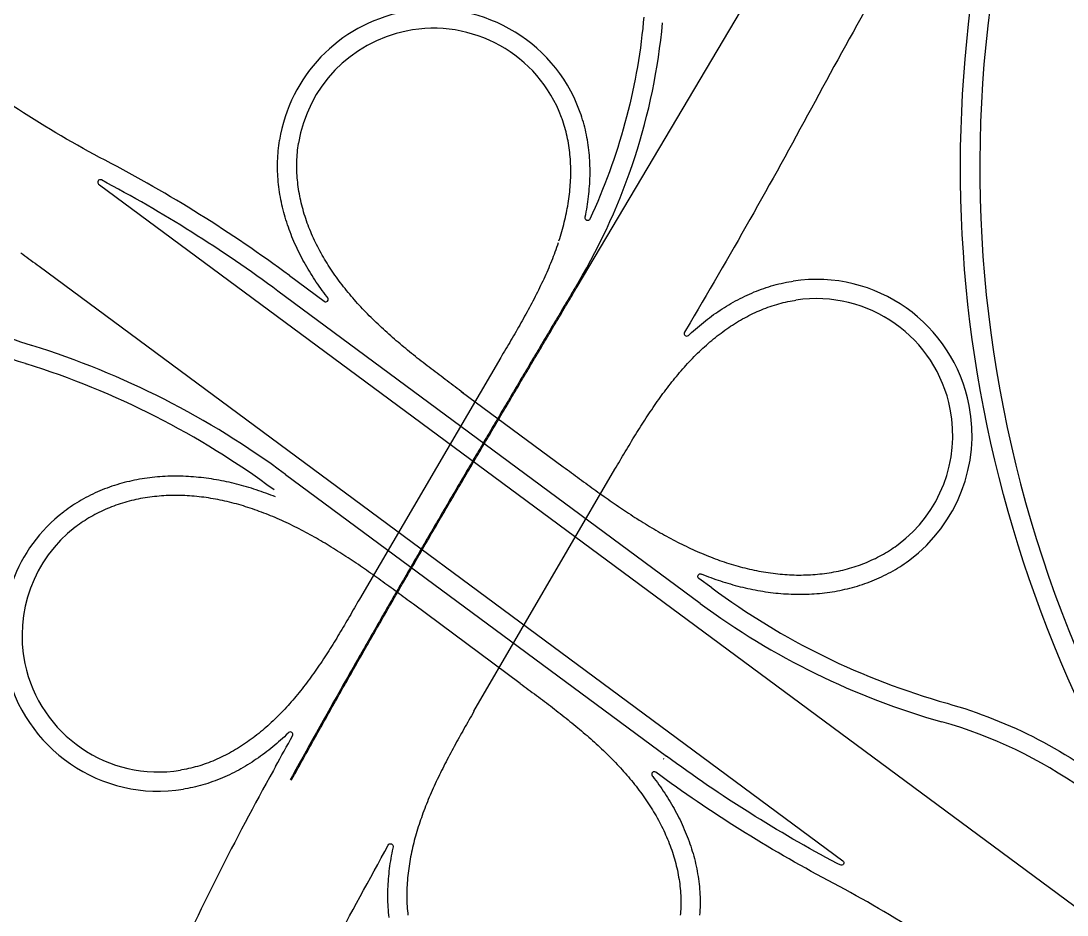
# Model space of a CAD drawing. Header units: millimetres. Extents: x 152904052 to 153933663, y 538271515 to 539240469.
# Drawn here: x 153596933 to 153601061, y 539126385 to 539129914 of the extents above; entities that cross this region are included whole.
import ezdxf

# ---------------------------------------------------------------- set-up
doc = ezdxf.new("R2010")
doc.units = ezdxf.units.MM
doc.layers.add('BORD', color=7, linetype='Continuous')

msp = doc.modelspace()

# ---------------------------------------------------------------- linework, layer by layer
at = {"layer": 'BORD', "color": 137, "ltscale": 10}
for points in [[(153597999.6, 539126916.7), (153598002.2, 539126921.4), (153598007, 539126930.2), (153598011.9, 539126939), (153598016.8, 539126947.8), (153598021.6, 539126956.6), (153598026.5, 539126965.4), (153598031.4, 539126974.2), (153598036.2, 539126983), (153598041.1, 539126991.8), (153598046, 539127000.6), (153598050.9, 539127009.3), (153598055.8, 539127018.1), (153598060.6, 539127026.9), (153598065.5, 539127035.7), (153598070.4, 539127044.5), (153598075.3, 539127053.2), (153598080.2, 539127062), (153598085.1, 539127070.8), (153598090, 539127079.6), (153598094.9, 539127088.3), (153598099.8, 539127097.1), (153598104.7, 539127105.9), (153598109.6, 539127114.7), (153598114.5, 539127123.4), (153598119.4, 539127132.2), (153598124.3, 539127141), (153598129.2, 539127149.7), (153598134.1, 539127158.5), (153598139.1, 539127167.2), (153598144, 539127176), (153598148.9, 539127184.8), (153598153.8, 539127193.5), (153598158.7, 539127202.3), (153598163.7, 539127211), (153598168.6, 539127219.8), (153598173.5, 539127228.5), (153598178.5, 539127237.3), (153598183.4, 539127246), (153598188.3, 539127254.8), (153598193.3, 539127263.5), (153598198.2, 539127272.3), (153598203.1, 539127281), (153598208.1, 539127289.7), (153598213, 539127298.5), (153598218, 539127307.2), (153598222.9, 539127316), (153598227.9, 539127324.7), (153598232.8, 539127333.4), (153598237.8, 539127342.2), (153598242.7, 539127350.9), (153598247.7, 539127359.6), (153598252.7, 539127368.4), (153598257.6, 539127377.1), (153598262.6, 539127385.8), (153598267.6, 539127394.5), (153598272.5, 539127403.3), (153598277.5, 539127412), (153598282.5, 539127420.7), (153598287.4, 539127429.4), (153598292.4, 539127438.2), (153598297.4, 539127446.9), (153598302.4, 539127455.6), (153598307.3, 539127464.3), (153598312.3, 539127473), (153598317.3, 539127481.7), (153598322.3, 539127490.5), (153598327.3, 539127499.2), (153598332.3, 539127507.9), (153598337.2, 539127516.6), (153598342.2, 539127525.3), (153598347.2, 539127534), (153598352.2, 539127542.7), (153598357.2, 539127551.4), (153598362.2, 539127560.1), (153598367.2, 539127568.8), (153598372.2, 539127577.5), (153598377.2, 539127586.2), (153598382.2, 539127594.9), (153598387.2, 539127603.6), (153598392.2, 539127612.3), (153598397.2, 539127621), (153598402.2, 539127629.7), (153598407.2, 539127638.4), (153598412.2, 539127647.1), (153598417.3, 539127655.8), (153598422.3, 539127664.5), (153598427.3, 539127673.2), (153598432.3, 539127681.8), (153598437.3, 539127690.5), (153598442.3, 539127699.2), (153598447.4, 539127707.9), (153598452.4, 539127716.6), (153598457.4, 539127725.3), (153598462.4, 539127733.9), (153598467.4, 539127742.6), (153598472.5, 539127751.3), (153598477.5, 539127760), (153598482.5, 539127768.7), (153598487.6, 539127777.3), (153598492.6, 539127786), (153598497.6, 539127794.7), (153598502.7, 539127803.4), (153598507.7, 539127812), (153598512.7, 539127820.7), (153598517.8, 539127829.4), (153598522.8, 539127838.1), (153598527.8, 539127846.7), (153598532.9, 539127855.4), (153598537.9, 539127864.1), (153598543, 539127872.7), (153598548, 539127881.4), (153598553.1, 539127890.1), (153598558.1, 539127898.7), (153598563.2, 539127907.4), (153598568.2, 539127916), (153598573.3, 539127924.7), (153598578.3, 539127933.4), (153598583.4, 539127942), (153598588.4, 539127950.7), (153598593.5, 539127959.3), (153598598.5, 539127968), (153598603.6, 539127976.7), (153598608.6, 539127985.3), (153598613.7, 539127994), (153598618.7, 539128002.6), (153598623.8, 539128011.3), (153598628.9, 539128019.9), (153598633.9, 539128028.6), (153598639, 539128037.2), (153598644.1, 539128045.9), (153598649.1, 539128054.5), (153598654.2, 539128063.2), (153598659.3, 539128071.8), (153598664.3, 539128080.5), (153598669.4, 539128089.1), (153598674.5, 539128097.7), (153598679.5, 539128106.4), (153598684.6, 539128115), (153598689.7, 539128123.7), (153598694.7, 539128132.3), (153598699.8, 539128141), (153598704.9, 539128149.6), (153598710, 539128158.2), (153598715, 539128166.9), (153598720.1, 539128175.5), (153598725.2, 539128184.2), (153598730.3, 539128192.8), (153598735.3, 539128201.4), (153598740.4, 539128210.1), (153598745.5, 539128218.7), (153598750.6, 539128227.3), (153598755.7, 539128236), (153598760.7, 539128244.6), (153598765.8, 539128253.2), (153598770.9, 539128261.9), (153598776, 539128270.5), (153598781.1, 539128279.1), (153598786.2, 539128287.7), (153598791.2, 539128296.4), (153598796.3, 539128305), (153598801.4, 539128313.6), (153598806.5, 539128322.3), (153598811.6, 539128330.9), (153598816.7, 539128339.5), (153598821.8, 539128348.1), (153598826.8, 539128356.8), (153598831.9, 539128365.4), (153598837, 539128374), (153598842.1, 539128382.6), (153598847.2, 539128391.2), (153598852.3, 539128399.9), (153598857.4, 539128408.5), (153598862.5, 539128417.1), (153598867.6, 539128425.7), (153598872.7, 539128434.4), (153598877.8, 539128443), (153598882.9, 539128451.6), (153598888, 539128460.2), (153598893, 539128468.8), (153598898.1, 539128477.4), (153598903.2, 539128486.1), (153598908.3, 539128494.7), (153598913.4, 539128503.3), (153598918.5, 539128511.9), (153598923.6, 539128520.5), (153598928.7, 539128529.1), (153598933.8, 539128537.7), (153598938.9, 539128546.4), (153598944, 539128555), (153598949.1, 539128563.6), (153598954.2, 539128572.2), (153598959.3, 539128580.8), (153598964.4, 539128589.4), (153598969.5, 539128598), (153598974.6, 539128606.6), (153598979.7, 539128615.3), (153598984.8, 539128623.9), (153598989.9, 539128632.5), (153598995, 539128641.1), (153599000.1, 539128649.7), (153599005.2, 539128658.3), (153599010.3, 539128666.9), (153599015.4, 539128675.5), (153599020.5, 539128684.1), (153599025.6, 539128692.7), (153599030.7, 539128701.3), (153599035.8, 539128709.9), (153599040.9, 539128718.5), (153599046, 539128727.2), (153599051.1, 539128735.8), (153599056.2, 539128744.4), (153599061.3, 539128753), (153599066.4, 539128761.6), (153599071.5, 539128770.2), (153599076.6, 539128778.8), (153599081.7, 539128787.4), (153599086.8, 539128796), (153599091.9, 539128804.6), (153599097, 539128813.2), (153599102.1, 539128821.8), (153599107.2, 539128830.4), (153599112.3, 539128839), (153599117.4, 539128847.6), (153599122.5, 539128856.2), (153599127.6, 539128864.8), (153600931.1, 539131906, 0.950752)], [(153600995, 539131190.5), (153600998, 539131197.9), (153601001.7, 539131207.2), (153601005.5, 539131216.5), (153601009.2, 539131225.8), (153601013, 539131235.1), (153601016.8, 539131244.4), (153601020.6, 539131253.7), (153601024.5, 539131262.9), (153601028.3, 539131272.2), (153601032.2, 539131281.4), (153601036.1, 539131290.7), (153601040, 539131299.9), (153601043.9, 539131309.1), (153601047.9, 539131318.4), (153601051.8, 539131327.6), (153601055, 539131334.8, 0.938109), (153601037.2, 539131343.9), (153600883.6, 539131085), (153600557.6, 539130464.5, 0.010269), (153600066.6, 539129596.4, -0.009861), (153599573.1, 539128722.2)], [(153599658.4, 539127676.1, 0.090678), (153600587, 539127220.6, -0.102671), (153601269.6, 539126865.4, 0.828619), (153601284.7, 539126878, -0.226517), (153600995, 539131190.5)], [(153601065.6, 539131162.4, 0.253304), (153601617.9, 539126492.4)], [(153599137.2, 539129559.3, 0.369569), (153598438.4, 539129948.5)], [(153598438.3, 539129948.5, 0.312812), (153597953.1, 539129442.7)], [(153599390.5, 539129928.6), (153599388.6, 539129908.6, -0.084991), (153599177.7, 539129131.7, -0.893207), (153599158.8, 539129138), (153599159.3, 539129140.3), (153599161.4, 539129150.3), (153599163.3, 539129160.3), (153599165.1, 539129170.3), (153599166.8, 539129180.3), (153599168.3, 539129190.3), (153599169.8, 539129200.4), (153599171.2, 539129210.5), (153599172.4, 539129220.5), (153599173.6, 539129230.7), (153599174.6, 539129240.8), (153599175.5, 539129250.9), (153599176.3, 539129261.1), (153599177, 539129271.2), (153599177.5, 539129281.4), (153599177.9, 539129291.6), (153599178.2, 539129301.8), (153599178.3, 539129311.9), (153599178.4, 539129322.1), (153599178.3, 539129332.3), (153599178, 539129342.5), (153599177.7, 539129352.7), (153599177.1, 539129362.9), (153599176.5, 539129373.1), (153599175.7, 539129383.3), (153599174.8, 539129393.4), (153599173.7, 539129403.6), (153599172.5, 539129413.7), (153599171.1, 539129423.9), (153599169.6, 539129434), (153599167.9, 539129444), (153599166.1, 539129454.1), (153599164.1, 539129464.1), (153599162, 539129474.2), (153599159.8, 539129484.1), (153599157.3, 539129494.1), (153599154.8, 539129504), (153599152, 539129513.8), (153599149.1, 539129523.7), (153599146.1, 539129533.4), (153599142.9, 539129543.2), (153599139.5, 539129552.8), (153599137.2, 539129559.3)], [(153599065.9, 539129532.9, 0.369569), (153598453.4, 539129874, 0.312812), (153598028.2, 539129430.7)], [(153599131.2, 539128880.7, 0.110878), (153599464.7, 539129906.1)], [(153597992.1, 539128908.7, 0.038788), (153597265.2, 539129363.8, -0.047537), (153596600.1, 539129796.5)], [(153595883.9, 539129473.4, 0.177953), (153596973.1, 539128634)], [(153597992.1, 539128908.7), (153598129.4, 539128807.1, 0.87213), (153598143.3, 539128821.3), (153598139.8, 539128825.8), (153598133.6, 539128833.8), (153598127.5, 539128841.9), (153598121.5, 539128850.1), (153598115.6, 539128858.3), (153598109.7, 539128866.5), (153598103.9, 539128874.9), (153598098.2, 539128883.2), (153598092.6, 539128891.6), (153598087, 539128900.1), (153598081.5, 539128908.7), (153598076.1, 539128917.2), (153598070.8, 539128925.9), (153598065.5, 539128934.6), (153598060.4, 539128943.3), (153598055.3, 539128952.1), (153598050.4, 539128961), (153598045.5, 539128969.9), (153598040.7, 539128978.9), (153598036, 539128987.9), (153598031.4, 539128996.9), (153598026.9, 539129006), (153598022.5, 539129015.2), (153598018.2, 539129024.4), (153598014, 539129033.7), (153598009.9, 539129043), (153598006, 539129052.4), (153598002.1, 539129061.8), (153597998.3, 539129071.3), (153597994.7, 539129080.8), (153597991.2, 539129090.3), (153597987.8, 539129099.9), (153597984.5, 539129109.5), (153597981.3, 539129119.2), (153597978.2, 539129128.9), (153597975.3, 539129138.7), (153597972.5, 539129148.5), (153597969.8, 539129158.3), (153597967.3, 539129168.2), (153597964.8, 539129178.1), (153597962.6, 539129188.1), (153597960.4, 539129198), (153597958.4, 539129208), (153597956.5, 539129218.1), (153597954.8, 539129228.1), (153597953.2, 539129238.2), (153597951.7, 539129248.3), (153597950.4, 539129258.5), (153597949.2, 539129268.6), (153597948.2, 539129278.8), (153597947.3, 539129289), (153597946.6, 539129299.1), (153597946, 539129309.4), (153597945.6, 539129319.6), (153597945.3, 539129329.8), (153597945.2, 539129340), (153597945.3, 539129350.3), (153597945.5, 539129360.5), (153597945.8, 539129370.7), (153597946.4, 539129380.9), (153597947.1, 539129391.2), (153597947.9, 539129401.4), (153597948.9, 539129411.6), (153597950.1, 539129421.7), (153597951.5, 539129431.9), (153597953, 539129442), (153597953.1, 539129442.7)], [(153597946.9, 539128847.6, 0.037759), (153597249.9, 539129286, 0.927228), (153597239.3, 539129269.1), (153597242.2, 539129266.9), (153602486.8, 539125387.2, 0.950885)], [(153596950.3, 539128561.5, -0.109158), (153596176.4, 539129006.5, 0.841907), (153596160.8, 539128994.5, -0.019457), (153596426.8, 539128444)], [(153596932, 539128998.9), (153596940, 539128992.9), (153596948.1, 539128987), (153596956.1, 539128981), (153596964.1, 539128975), (153596972.2, 539128969.1), (153596980.2, 539128963.1), (153596988.3, 539128957.2), (153596996.3, 539128951.2), (153597004.4, 539128945.3), (153600175.6, 539126599.4, -0.928193), (153600165, 539126582.5, 0.000611), (153600153.3, 539126588.7, -0.037852), (153599479.9, 539127012.1)], [(153599573.1, 539128722.2), (153599551.1, 539128684.9, 0.866436), (153599566.5, 539128672.5), (153599571.8, 539128677.4), (153599579.2, 539128684.3), (153599586.8, 539128691), (153599594.4, 539128697.7), (153599602.1, 539128704.4), (153599609.8, 539128710.9), (153599617.6, 539128717.4), (153599625.5, 539128723.8), (153599633.5, 539128730.1), (153599641.5, 539128736.4), (153599649.6, 539128742.5), (153599657.8, 539128748.6), (153599666, 539128754.5), (153599674.3, 539128760.4), (153599682.7, 539128766.2), (153599691.2, 539128771.9), (153599699.7, 539128777.4), (153599708.3, 539128782.9), (153599716.9, 539128788.3), (153599725.6, 539128793.6), (153599734.4, 539128798.7), (153599743.3, 539128803.8), (153599752.2, 539128808.7), (153599761.2, 539128813.5), (153599770.2, 539128818.2), (153599779.3, 539128822.8), (153599788.5, 539128827.3), (153599797.7, 539128831.6), (153599807, 539128835.8), (153599816.4, 539128839.9), (153599825.8, 539128843.9), (153599835.3, 539128847.7), (153599844.8, 539128851.4), (153599854.4, 539128854.9), (153599864, 539128858.3), (153599873.7, 539128861.6), (153599883.4, 539128864.7), (153599893.2, 539128867.7), (153599903.1, 539128870.5), (153599912.9, 539128873.2), (153599922.9, 539128875.7), (153599932.8, 539128878), (153599942.8, 539128880.2), (153599952.9, 539128882.3), (153599962.9, 539128884.2), (153599973, 539128885.9), (153599979.8, 539128886.9)], [(153600674.5, 539128396, 0.401551), (153599979.8, 539128886.9)], [(153600599.9, 539128381.5, 0.401551), (153599991, 539128811.8)], [(153597976.6, 539128124.1, 0.083327), (153596976.2, 539128633.1)], [(153597931.4, 539128063, 0.083327), (153596953.4, 539128560.6)], [(153600439.9, 539127786.7, 0.287289), (153600674.5, 539128396)], [(153600394.3, 539127847.5, 0.287289), (153600599.9, 539128381.5)], [(153597100.2, 539127975.3, 0.2875), (153596873.9, 539127362.5)], [(153597146.6, 539127915.2, 0.2875), (153596948.3, 539127378.1)], [(153599658.4, 539127676.1), (153599607.8, 539127713.5, -0.876913), (153599617.4, 539127730.9)], [(153599613.2, 539127615, 0.090678), (153600566.3, 539127147.4)], [(153596948.3, 539127378.1, 0.400868), (153597562, 539126956.4)], [(153598221.1, 539127322.5, 0.002438), (153598003.9, 539126934.9)], [(153601558.1, 539126445.3, 0.172102), (153600566.3, 539127147.4)], [(153597937.5, 539126971.7, -0.000758), (153598004.7, 539127092.7, 0.864874), (153597989, 539127104.7), (153597987, 539127102.7), (153597979.6, 539127095.7), (153597972.2, 539127088.8), (153597964.8, 539127081.9), (153597957.2, 539127075.1), (153597949.6, 539127068.4), (153597942, 539127061.7), (153597934.2, 539127055.2), (153597926.4, 539127048.7), (153597918.5, 539127042.3), (153597910.6, 539127035.9), (153597902.5, 539127029.7), (153597894.5, 539127023.5), (153597886.3, 539127017.5), (153597878.1, 539127011.5), (153597869.7, 539127005.6), (153597861.4, 539126999.8), (153597852.9, 539126994.2), (153597844.4, 539126988.6), (153597835.8, 539126983.1), (153597827.2, 539126977.7), (153597818.4, 539126972.5), (153597809.7, 539126967.3), (153597800.8, 539126962.3), (153597791.9, 539126957.3), (153597782.9, 539126952.5), (153597773.8, 539126947.8), (153597764.7, 539126943.3), (153597755.5, 539126938.8), (153597746.3, 539126934.5), (153597737, 539126930.3), (153597727.6, 539126926.2), (153597718.2, 539126922.3), (153597708.7, 539126918.5), (153597699.1, 539126914.8), (153597689.5, 539126911.3), (153597679.9, 539126907.9), (153597670.2, 539126904.7), (153597660.4, 539126901.6), (153597650.6, 539126898.7), (153597640.8, 539126895.9), (153597630.9, 539126893.3), (153597621, 539126890.8), (153597611, 539126888.5), (153597601, 539126886.3), (153597590.9, 539126884.3), (153597580.9, 539126882.5)], [(153597928.7, 539126955.9, 0.019454), (153597506.5, 539126118.1)], [(153600801, 539126092, 0.037851), (153600117.8, 539126521.5, -0.037684), (153599437.5, 539126948.8, 0.870913), (153599423.7, 539126934.7), (153599425.8, 539126931.9), (153599432, 539126923.8), (153599438, 539126915.7), (153599444, 539126907.5), (153599449.9, 539126899.3), (153599455.8, 539126891), (153599461.6, 539126882.7), (153599467.2, 539126874.3), (153599472.9, 539126865.8), (153599478.4, 539126857.3), (153599483.8, 539126848.7), (153599489.2, 539126840.1), (153599494.4, 539126831.4), (153599499.6, 539126822.7), (153599504.7, 539126813.9), (153599509.7, 539126805.1), (153599514.6, 539126796.2), (153599519.4, 539126787.2), (153599524.1, 539126778.2), (153599528.7, 539126769.1), (153599533.3, 539126760), (153599537.7, 539126750.9), (153599542, 539126741.6), (153599546.2, 539126732.4), (153599550.2, 539126723), (153599554.2, 539126713.7), (153599558.1, 539126704.2), (153599561.8, 539126694.8), (153599565.4, 539126685.3), (153599568.9, 539126675.7), (153599572.3, 539126666.1), (153599575.6, 539126656.4), (153599578.7, 539126646.7), (153599581.8, 539126637), (153599584.6, 539126627.2), (153599587.4, 539126617.4), (153599590, 539126607.5), (153599592.5, 539126597.6), (153599594.9, 539126587.7), (153599597.1, 539126577.7), (153599599.2, 539126567.7), (153599601.1, 539126557.7), (153599602.9, 539126547.6), (153599604.6, 539126537.6), (153599606.1, 539126527.5), (153599607.4, 539126517.3), (153599608.6, 539126507.2), (153599609.7, 539126497), (153599610.6, 539126486.8), (153599611.3, 539126476.6), (153599611.9, 539126466.4), (153599612.4, 539126456.2), (153599612.6, 539126445.9), (153599612.7, 539126435.7), (153599612.7, 539126425.5), (153599612.5, 539126415.2), (153599612.1, 539126405), (153599611.5, 539126394.8), (153599610.8, 539126384.5)], [(153598161.1, 539126253.8, -0.002801), (153598382.3, 539126661.2, -0.86465), (153598400.9, 539126654.3), (153598399.6, 539126648.4), (153598397.5, 539126638.4), (153598395.6, 539126628.5), (153598393.7, 539126618.5), (153598392, 539126608.5), (153598390.3, 539126598.5), (153598388.8, 539126588.4), (153598387.4, 539126578.4), (153598386.1, 539126568.3), (153598384.8, 539126558.2), (153598383.8, 539126548.1), (153598382.8, 539126538), (153598381.9, 539126527.8), (153598381.2, 539126517.7), (153598380.5, 539126507.5), (153598380, 539126497.3), (153598379.7, 539126487.2), (153598379.4, 539126477), (153598379.3, 539126466.8), (153598379.3, 539126456.6), (153598379.4, 539126446.4), (153598379.7, 539126436.2), (153598380.1, 539126426), (153598380.6, 539126415.8), (153598381.3, 539126405.7), (153598382.1, 539126395.5), (153598383.1, 539126385.3), (153598384.2, 539126375.2)]]:
    msp.add_lwpolyline(points, format="xyb", dxfattribs=at)
for points in [[(153599055.7, 539129046.4), (153599058.6, 539129055.4), (153599061.4, 539129064.5), (153599064.1, 539129073.6), (153599066.8, 539129082.6), (153599069.4, 539129091.7), (153599071.8, 539129100.8), (153599074.3, 539129110), (153599076.6, 539129119.1), (153599078.8, 539129128.2), (153599080.9, 539129137.4), (153599083, 539129146.6), (153599084.9, 539129155.8), (153599086.8, 539129164.9), (153599088.5, 539129174.1), (153599090.2, 539129183.3), (153599091.8, 539129192.6), (153599093.2, 539129201.8), (153599094.6, 539129211), (153599095.8, 539129220.3), (153599097, 539129229.5), (153599098, 539129238.7), (153599098.9, 539129248), (153599099.8, 539129257.2), (153599100.5, 539129266.5), (153599101.1, 539129275.7), (153599101.6, 539129284.9), (153599102, 539129294.2), (153599102.2, 539129303.4), (153599102.4, 539129312.6), (153599102.4, 539129321.8), (153599102.3, 539129331), (153599102.1, 539129340.2), (153599101.7, 539129349.4), (153599101.3, 539129358.6), (153599100.7, 539129367.7), (153599100, 539129376.9), (153599099.1, 539129386), (153599098.2, 539129395), (153599097.1, 539129404.1), (153599095.9, 539129413.1), (153599094.5, 539129422.2), (153599093, 539129431.1), (153599091.4, 539129440.1), (153599089.7, 539129449), (153599087.8, 539129457.9), (153599085.8, 539129466.7), (153599083.6, 539129475.5), (153599081.4, 539129484.2), (153599079, 539129492.9), (153599076.4, 539129501.6), (153599073.7, 539129510.2), (153599070.9, 539129518.8), (153599067.9, 539129527.2), (153599065.9, 539129532.9)], [(153598670.4, 539128451.7), (153598662.4, 539128457.6), (153598654.4, 539128463.6), (153598646.3, 539128469.5), (153598638.3, 539128475.5), (153598630.3, 539128481.4), (153598622.4, 539128487.3), (153598614.4, 539128493.3), (153598606.4, 539128499.2), (153598598.5, 539128505.2), (153598590.6, 539128511.1), (153598582.6, 539128517.1), (153598574.7, 539128523), (153598566.8, 539128529), (153598559, 539128535), (153598551.1, 539128541), (153598543.3, 539128547), (153598535.5, 539128553), (153598527.7, 539128559.1), (153598519.9, 539128565.1), (153598512.2, 539128571.2), (153598504.4, 539128577.3), (153598496.7, 539128583.3), (153598489, 539128589.5), (153598481.4, 539128595.6), (153598473.7, 539128601.7), (153598466.1, 539128607.9), (153598458.6, 539128614.1), (153598451, 539128620.3), (153598443.5, 539128626.6), (153598436, 539128632.8), (153598428.5, 539128639.1), (153598421.1, 539128645.4), (153598413.7, 539128651.7), (153598406.3, 539128658.1), (153598399, 539128664.5), (153598391.7, 539128670.9), (153598384.5, 539128677.4), (153598377.2, 539128683.8), (153598370.1, 539128690.3), (153598362.9, 539128696.9), (153598355.8, 539128703.5), (153598348.7, 539128710.1), (153598341.7, 539128716.7), (153598334.7, 539128723.4), (153598327.8, 539128730.1), (153598320.9, 539128736.8), (153598314.1, 539128743.6), (153598307.3, 539128750.4), (153598300.5, 539128757.3), (153598293.8, 539128764.1), (153598287.2, 539128771.1), (153598280.6, 539128778), (153598274, 539128785), (153598267.5, 539128792.1), (153598261.1, 539128799.1), (153598254.7, 539128806.3), (153598248.4, 539128813.4), (153598242.1, 539128820.6), (153598235.9, 539128827.9), (153598229.8, 539128835.1), (153598223.7, 539128842.5), (153598217.6, 539128849.8), (153598211.7, 539128857.2), (153598205.8, 539128864.7), (153598200, 539128872.2), (153598194.2, 539128879.7), (153598188.5, 539128887.3), (153598182.9, 539128894.9), (153598177.3, 539128902.6), (153598171.9, 539128910.3), (153598166.5, 539128918), (153598161.1, 539128925.8), (153598155.9, 539128933.7), (153598150.7, 539128941.5), (153598145.6, 539128949.5), (153598140.6, 539128957.4), (153598135.7, 539128965.4), (153598130.8, 539128973.5), (153598126.1, 539128981.5), (153598121.4, 539128989.7), (153598116.8, 539128997.8), (153598112.3, 539129006.1), (153598107.9, 539129014.3), (153598103.6, 539129022.6), (153598099.4, 539129030.9), (153598095.3, 539129039.3), (153598091.2, 539129047.7), (153598087.3, 539129056.1), (153598083.5, 539129064.6), (153598079.7, 539129073.1), (153598076.1, 539129081.7), (153598072.6, 539129090.3), (153598069.1, 539129098.9), (153598065.8, 539129107.5), (153598062.6, 539129116.2), (153598059.5, 539129124.9), (153598056.5, 539129133.7), (153598053.6, 539129142.5), (153598050.9, 539129151.3), (153598048.2, 539129160.1), (153598045.7, 539129169), (153598043.3, 539129177.8), (153598041, 539129186.7), (153598038.8, 539129195.7), (153598036.7, 539129204.6), (153598034.8, 539129213.6), (153598033, 539129222.6), (153598031.3, 539129231.6), (153598029.7, 539129240.6), (153598028.3, 539129249.6), (153598027, 539129258.7), (153598025.8, 539129267.7), (153598024.8, 539129276.8), (153598023.9, 539129285.8), (153598023.1, 539129294.9), (153598022.4, 539129304), (153598021.9, 539129313), (153598021.6, 539129322.1), (153598021.3, 539129331.2), (153598021.2, 539129340.3), (153598021.3, 539129349.3), (153598021.4, 539129358.4), (153598021.8, 539129367.4), (153598022.2, 539129376.4), (153598022.8, 539129385.4), (153598023.6, 539129394.4), (153598024.5, 539129403.4), (153598025.5, 539129412.3), (153598026.7, 539129421.2), (153598028.1, 539129430.1), (153598028.2, 539129430.7)], [(153599052.7, 539129037.4), (153599049.6, 539129028.4), (153599046.5, 539129019.4), (153599043.3, 539129010.4), (153599040, 539129001.5), (153599036.7, 539128992.5), (153599033.3, 539128983.6), (153599029.8, 539128974.7), (153599026.2, 539128965.8), (153599022.6, 539128956.9), (153599018.9, 539128948), (153599015.2, 539128939.2), (153599011.4, 539128930.4), (153599007.5, 539128921.5), (153599003.6, 539128912.7), (153598999.7, 539128904), (153598995.6, 539128895.2), (153598991.6, 539128886.4), (153598987.4, 539128877.7), (153598983.2, 539128869), (153598979, 539128860.2), (153598974.7, 539128851.5), (153598970.4, 539128842.8), (153598966, 539128834.2), (153598961.6, 539128825.5), (153598957.2, 539128816.8), (153598952.7, 539128808.2), (153598948.1, 539128799.5), (153598943.6, 539128790.9), (153598939, 539128782.3), (153598934.3, 539128773.7), (153598929.6, 539128765.1), (153598924.9, 539128756.5), (153598920.2, 539128747.9), (153598915.4, 539128739.3), (153598910.6, 539128730.7), (153598905.8, 539128722.1), (153598900.9, 539128713.6), (153598896, 539128705), (153598891.1, 539128696.4), (153598886.2, 539128687.9), (153598881.2, 539128679.3), (153598876.3, 539128670.7), (153598871.3, 539128662.2), (153598866.3, 539128653.6), (153598861.3, 539128645.1), (153598856.2, 539128636.5), (153598851.2, 539128627.9), (153598846.1, 539128619.3), (153598841.1, 539128610.7), (153598836, 539128602.2), (153598830.9, 539128593.6), (153598825.8, 539128585), (153598825.8, 539128585), (153598268.7, 539127632.2), (153598263.7, 539127623.5), (153598258.7, 539127614.9), (153598253.8, 539127606.2), (153598248.8, 539127597.6), (153598243.8, 539127589), (153598238.8, 539127580.3), (153598233.9, 539127571.7), (153598228.9, 539127563.2), (153598223.9, 539127554.6), (153598218.9, 539127546), (153598213.9, 539127537.5), (153598208.9, 539127529), (153598203.8, 539127520.5), (153598198.8, 539127512), (153598193.7, 539127503.5), (153598188.7, 539127495.1), (153598183.6, 539127486.6), (153598178.5, 539127478.2), (153598173.4, 539127469.8), (153598168.2, 539127461.5), (153598163.1, 539127453.1), (153598157.9, 539127444.8), (153598152.7, 539127436.5), (153598147.4, 539127428.3), (153598142.2, 539127420), (153598136.9, 539127411.8), (153598131.6, 539127403.7), (153598126.3, 539127395.5), (153598120.9, 539127387.4), (153598115.5, 539127379.3), (153598110, 539127371.3), (153598104.6, 539127363.3), (153598099.1, 539127355.3), (153598093.5, 539127347.4), (153598088, 539127339.5), (153598082.3, 539127331.6), (153598076.7, 539127323.8), (153598071, 539127316), (153598065.3, 539127308.3), (153598059.5, 539127300.6), (153598053.7, 539127292.9), (153598047.8, 539127285.3), (153598041.9, 539127277.7), (153598036, 539127270.2), (153598030, 539127262.7), (153598023.9, 539127255.3), (153598017.9, 539127247.9), (153598011.7, 539127240.6), (153598005.5, 539127233.4), (153597999.3, 539127226.2), (153597993, 539127219), (153597986.7, 539127211.9), (153597980.3, 539127204.9), (153597973.9, 539127197.9), (153597967.4, 539127191), (153597960.9, 539127184.1), (153597954.3, 539127177.4), (153597947.6, 539127170.6), (153597940.9, 539127164), (153597934.2, 539127157.4), (153597927.3, 539127150.9), (153597920.5, 539127144.4), (153597913.6, 539127138.1), (153597906.6, 539127131.8), (153597899.6, 539127125.6), (153597892.5, 539127119.4), (153597885.3, 539127113.4), (153597878.1, 539127107.4), (153597870.9, 539127101.5), (153597863.6, 539127095.7), (153597856.2, 539127089.9), (153597848.8, 539127084.3), (153597841.3, 539127078.7), (153597833.8, 539127073.3), (153597826.2, 539127067.9), (153597818.6, 539127062.7), (153597810.9, 539127057.5), (153597803.1, 539127052.4), (153597795.3, 539127047.4), (153597787.5, 539127042.6), (153597779.6, 539127037.8), (153597771.6, 539127033.1), (153597763.6, 539127028.6), (153597755.6, 539127024.1), (153597747.5, 539127019.8), (153597739.3, 539127015.5), (153597731.1, 539127011.4), (153597722.9, 539127007.4), (153597714.6, 539127003.6), (153597706.2, 539126999.8), (153597697.8, 539126996.2), (153597689.4, 539126992.6), (153597680.9, 539126989.3), (153597672.4, 539126986), (153597663.9, 539126982.9), (153597655.3, 539126979.9), (153597646.7, 539126977), (153597638.1, 539126974.2), (153597629.4, 539126971.6), (153597620.7, 539126969.2), (153597611.9, 539126966.8), (153597603.2, 539126964.7), (153597594.4, 539126962.6), (153597585.6, 539126960.7), (153597576.7, 539126959), (153597567.9, 539126957.4), (153597562, 539126956.4)], [(153599613.2, 539127615), (153597946.9, 539128847.6)], [(153599131.3, 539128880.7), (153599126.2, 539128872.1), (153599121.1, 539128863.5), (153599116, 539128854.9), (153599110.9, 539128846.3), (153599105.8, 539128837.7), (153599100.7, 539128829.1), (153599095.6, 539128820.5), (153599090.5, 539128811.9), (153599085.4, 539128803.3), (153599080.3, 539128794.7), (153599075.2, 539128786.1), (153599070.1, 539128777.5), (153599065, 539128768.9), (153599059.9, 539128760.3), (153599054.8, 539128751.7), (153599049.7, 539128743.1), (153599044.6, 539128734.5), (153599039.5, 539128725.9), (153599034.4, 539128717.3), (153599029.3, 539128708.7), (153599024.2, 539128700.1), (153599019.1, 539128691.5), (153599014, 539128682.9), (153599008.9, 539128674.3), (153599003.8, 539128665.7), (153598998.7, 539128657.1), (153598993.6, 539128648.5), (153598988.5, 539128639.9), (153598983.4, 539128631.3), (153598978.3, 539128622.7), (153598973.2, 539128614.1), (153598968.1, 539128605.4), (153598963, 539128596.8), (153598957.9, 539128588.2), (153598952.8, 539128579.6), (153598947.7, 539128571), (153598942.6, 539128562.4), (153598937.5, 539128553.8), (153598932.4, 539128545.2), (153598927.4, 539128536.6), (153598922.3, 539128528), (153598917.2, 539128519.4), (153598912.1, 539128510.8), (153598907, 539128502.2), (153598901.9, 539128493.6), (153598896.8, 539128485), (153598891.7, 539128476.4), (153598886.6, 539128467.8), (153598881.5, 539128459.1), (153598876.5, 539128450.5), (153598871.4, 539128441.9), (153598866.3, 539128433.3), (153598861.2, 539128424.7), (153598856.1, 539128416.1), (153598851, 539128407.5), (153598845.9, 539128398.9), (153598840.9, 539128390.3), (153598835.8, 539128381.7), (153598830.7, 539128373.1), (153598825.6, 539128364.4), (153598820.5, 539128355.8), (153598815.5, 539128347.2), (153598810.4, 539128338.6), (153598805.3, 539128330), (153598800.2, 539128321.4), (153598795.1, 539128312.8), (153598790.1, 539128304.2), (153598785, 539128295.5), (153598779.9, 539128286.9), (153598774.8, 539128278.3), (153598769.8, 539128269.7), (153598764.7, 539128261.1), (153598759.6, 539128252.5), (153598754.5, 539128243.8), (153598749.5, 539128235.2), (153598744.4, 539128226.6), (153598739.3, 539128218), (153598734.3, 539128209.4), (153598729.2, 539128200.8), (153598724.1, 539128192.1), (153598719.1, 539128183.5), (153598714, 539128174.9), (153598708.9, 539128166.3), (153598703.9, 539128157.6), (153598698.8, 539128149), (153598693.7, 539128140.4), (153598688.7, 539128131.8), (153598683.6, 539128123.2), (153598678.6, 539128114.5), (153598673.5, 539128105.9), (153598668.5, 539128097.3), (153598663.4, 539128088.7), (153598658.3, 539128080), (153598653.3, 539128071.4), (153598648.2, 539128062.8), (153598643.2, 539128054.1), (153598638.1, 539128045.5), (153598633.1, 539128036.9), (153598628, 539128028.3), (153598623, 539128019.6), (153598617.9, 539128011), (153598612.9, 539128002.4), (153598607.8, 539127993.7), (153598602.8, 539127985.1), (153598597.8, 539127976.5), (153598592.7, 539127967.8), (153598587.7, 539127959.2), (153598582.6, 539127950.6), (153598577.6, 539127941.9), (153598572.6, 539127933.3), (153598567.5, 539127924.7), (153598562.5, 539127916), (153598557.5, 539127907.4), (153598552.4, 539127898.7), (153598547.4, 539127890.1), (153598542.4, 539127881.5), (153598537.3, 539127872.8), (153598532.3, 539127864.2), (153598527.3, 539127855.5), (153598522.3, 539127846.9), (153598517.2, 539127838.2), (153598512.2, 539127829.6), (153598507.2, 539127821), (153598502.2, 539127812.3), (153598497.2, 539127803.7), (153598492.1, 539127795), (153598487.1, 539127786.4), (153598482.1, 539127777.7), (153598477.1, 539127769.1), (153598472.1, 539127760.4), (153598467.1, 539127751.8), (153598462.1, 539127743.1), (153598457.1, 539127734.5), (153598452.1, 539127725.8), (153598447.1, 539127717.1), (153598442.1, 539127708.5), (153598437, 539127699.8), (153598432, 539127691.2), (153598427, 539127682.5), (153598422.1, 539127673.9), (153598417.1, 539127665.2), (153598412.1, 539127656.5), (153598407.1, 539127647.9), (153598402.1, 539127639.2), (153598397.1, 539127630.6), (153598392.1, 539127621.9), (153598387.1, 539127613.2), (153598382.1, 539127604.6), (153598377.1, 539127595.9), (153598372.2, 539127587.2), (153598367.2, 539127578.6), (153598362.2, 539127569.9), (153598357.2, 539127561.2), (153598352.3, 539127552.5), (153598347.3, 539127543.9), (153598342.3, 539127535.2), (153598337.3, 539127526.5), (153598332.4, 539127517.9), (153598327.4, 539127509.2), (153598322.4, 539127500.5), (153598317.5, 539127491.8), (153598312.5, 539127483.1), (153598307.5, 539127474.5), (153598302.6, 539127465.8), (153598297.6, 539127457.1), (153598292.7, 539127448.4), (153598287.7, 539127439.7), (153598282.8, 539127431.1), (153598277.8, 539127422.4), (153598272.9, 539127413.7), (153598267.9, 539127405), (153598263, 539127396.3), (153598258, 539127387.6), (153598253.1, 539127378.9), (153598248.2, 539127370.2), (153598243.2, 539127361.5), (153598238.3, 539127352.8), (153598233.4, 539127344.2), (153598228.4, 539127335.5), (153598223.5, 539127326.8), (153598221.1, 539127322.5)], [(153598720.2, 539127189.1), (153599276.3, 539128144.4), (153599276.3, 539128144.4), (153599281.4, 539128153), (153599286.5, 539128161.6), (153599291.6, 539128170.2), (153599296.6, 539128178.8), (153599301.7, 539128187.4), (153599306.8, 539128195.9), (153599311.9, 539128204.4), (153599317, 539128213), (153599322, 539128221.5), (153599327.1, 539128230), (153599332.2, 539128238.5), (153599337.4, 539128246.9), (153599342.5, 539128255.4), (153599347.6, 539128263.8), (153599352.8, 539128272.2), (153599358, 539128280.6), (153599363.1, 539128289), (153599368.3, 539128297.3), (153599373.6, 539128305.6), (153599378.8, 539128313.9), (153599384.1, 539128322.2), (153599389.3, 539128330.5), (153599394.6, 539128338.7), (153599400, 539128346.9), (153599405.3, 539128355), (153599410.7, 539128363.2), (153599416.1, 539128371.3), (153599421.6, 539128379.4), (153599427, 539128387.4), (153599432.5, 539128395.4), (153599438.1, 539128403.4), (153599443.6, 539128411.3), (153599449.2, 539128419.3), (153599454.9, 539128427.1), (153599460.5, 539128435), (153599466.2, 539128442.8), (153599472, 539128450.5), (153599477.8, 539128458.2), (153599483.6, 539128465.9), (153599489.4, 539128473.5), (153599495.4, 539128481.1), (153599501.3, 539128488.7), (153599507.3, 539128496.2), (153599513.3, 539128503.6), (153599519.4, 539128511), (153599525.5, 539128518.3), (153599531.7, 539128525.6), (153599537.9, 539128532.9), (153599544.2, 539128540.1), (153599550.5, 539128547.2), (153599556.9, 539128554.3), (153599563.3, 539128561.3), (153599569.8, 539128568.3), (153599576.3, 539128575.2), (153599582.9, 539128582), (153599589.5, 539128588.8), (153599596.2, 539128595.5), (153599602.9, 539128602.1), (153599609.7, 539128608.7), (153599616.5, 539128615.2), (153599623.4, 539128621.6), (153599630.3, 539128628), (153599637.3, 539128634.3), (153599644.4, 539128640.5), (153599651.5, 539128646.6), (153599658.6, 539128652.7), (153599665.8, 539128658.6), (153599673.1, 539128664.5), (153599680.4, 539128670.3), (153599687.8, 539128676.1), (153599695.2, 539128681.7), (153599702.7, 539128687.3), (153599710.3, 539128692.7), (153599717.8, 539128698.1), (153599725.5, 539128703.4), (153599733.2, 539128708.5), (153599740.9, 539128713.6), (153599748.8, 539128718.6), (153599756.6, 539128723.5), (153599764.5, 539128728.3), (153599772.5, 539128732.9), (153599780.5, 539128737.5), (153599788.6, 539128742), (153599796.7, 539128746.3), (153599804.8, 539128750.6), (153599813, 539128754.7), (153599821.3, 539128758.7), (153599829.6, 539128762.6), (153599837.9, 539128766.4), (153599846.3, 539128770.1), (153599854.7, 539128773.6), (153599863.2, 539128777), (153599871.7, 539128780.3), (153599880.2, 539128783.5), (153599888.8, 539128786.5), (153599897.4, 539128789.4), (153599906.1, 539128792.2), (153599914.8, 539128794.8), (153599923.5, 539128797.3), (153599932.2, 539128799.7), (153599941, 539128801.9), (153599949.8, 539128804), (153599958.6, 539128805.9), (153599967.4, 539128807.7), (153599976.3, 539128809.3), (153599985.1, 539128810.8), (153599991, 539128811.8)], [(153596950.3, 539128561.5), (153596953.4, 539128560.6)], [(153598678.4, 539128445.8), (153598678.4, 539128445.8), (153598670.4, 539128451.7), (153599072.8, 539128154), (153599072.8, 539128154), (153599080.8, 539128148.1), (153599088.9, 539128142.2), (153599096.9, 539128136.2), (153599104.9, 539128130.3), (153599112.9, 539128124.4), (153599121, 539128118.5), (153599129, 539128112.6), (153599137, 539128106.7), (153599145, 539128100.8), (153599153, 539128094.9), (153599161.1, 539128089), (153599169.1, 539128083.2), (153599177.1, 539128077.4), (153599185.1, 539128071.6), (153599193.2, 539128065.8), (153599201.2, 539128060), (153599209.2, 539128054.2), (153599217.3, 539128048.5), (153599225.3, 539128042.7), (153599233.4, 539128037), (153599241.4, 539128031.4), (153599249.5, 539128025.7), (153599257.6, 539128020.1), (153599265.7, 539128014.4), (153599273.8, 539128008.8), (153599281.9, 539128003.3), (153599290, 539127997.7), (153599298.1, 539127992.2), (153599306.2, 539127986.8), (153599314.4, 539127981.3), (153599322.6, 539127975.9), (153599330.7, 539127970.5), (153599338.9, 539127965.1), (153599347.1, 539127959.8), (153599355.3, 539127954.5), (153599363.6, 539127949.3), (153599371.8, 539127944), (153599380.1, 539127938.8), (153599388.3, 539127933.7), (153599396.6, 539127928.6), (153599404.9, 539127923.5), (153599413.3, 539127918.5), (153599421.6, 539127913.5), (153599430, 539127908.6), (153599438.3, 539127903.7), (153599446.7, 539127898.8), (153599455.1, 539127894), (153599463.6, 539127889.2), (153599472, 539127884.5), (153599480.5, 539127879.8), (153599489, 539127875.2), (153599497.5, 539127870.6), (153599506, 539127866.1), (153599514.6, 539127861.6), (153599523.1, 539127857.2), (153599531.7, 539127852.9), (153599540.3, 539127848.6), (153599549, 539127844.3), (153599557.6, 539127840.1), (153599566.3, 539127836), (153599575, 539127831.9), (153599583.7, 539127827.9), (153599592.4, 539127823.9), (153599601.2, 539127820), (153599610, 539127816.2), (153599618.7, 539127812.5), (153599627.6, 539127808.8), (153599636.4, 539127805.1), (153599645.3, 539127801.6), (153599654.1, 539127798.1), (153599663, 539127794.6), (153599672, 539127791.3), (153599680.9, 539127788), (153599689.8, 539127784.8), (153599698.8, 539127781.7), (153599707.8, 539127778.6), (153599716.8, 539127775.6), (153599725.9, 539127772.7), (153599734.9, 539127769.9), (153599744, 539127767.2), (153599753.1, 539127764.5), (153599762.2, 539127761.9), (153599771.3, 539127759.4), (153599780.4, 539127757), (153599789.6, 539127754.7), (153599798.7, 539127752.4), (153599807.9, 539127750.2), (153599817.1, 539127748.2), (153599826.3, 539127746.2), (153599835.5, 539127744.3), (153599844.7, 539127742.5), (153599854, 539127740.8), (153599863.2, 539127739.2), (153599872.5, 539127737.7), (153599881.7, 539127736.2), (153599891, 539127734.9), (153599900.3, 539127733.7), (153599909.6, 539127732.5), (153599918.9, 539127731.5), (153599928.2, 539127730.6), (153599937.5, 539127729.7), (153599946.8, 539127729), (153599956.1, 539127728.4), (153599965.4, 539127727.9), (153599974.7, 539127727.4), (153599984, 539127727.1), (153599993.3, 539127726.9), (153600002.5, 539127726.8), (153600011.8, 539127726.9), (153600021.1, 539127727), (153600030.4, 539127727.2), (153600039.6, 539127727.6), (153600048.9, 539127728), (153600058.1, 539127728.6), (153600067.3, 539127729.3), (153600076.5, 539127730.1), (153600085.7, 539127731), (153600094.9, 539127732), (153600104, 539127733.2), (153600113.1, 539127734.4), (153600122.2, 539127735.8), (153600131.3, 539127737.3), (153600140.4, 539127738.9), (153600149.4, 539127740.6), (153600158.4, 539127742.5), (153600167.3, 539127744.5), (153600176.2, 539127746.6), (153600185.1, 539127748.8), (153600194, 539127751.1), (153600202.8, 539127753.6), (153600211.5, 539127756.2), (153600220.3, 539127758.9), (153600228.9, 539127761.7), (153600237.5, 539127764.7), (153600246.1, 539127767.7), (153600254.6, 539127770.9), (153600263.1, 539127774.3), (153600271.5, 539127777.7), (153600279.9, 539127781.3), (153600288.2, 539127784.9), (153600296.4, 539127788.8), (153600304.6, 539127792.7), (153600312.7, 539127796.7), (153600320.7, 539127800.9), (153600328.7, 539127805.2), (153600336.5, 539127809.6), (153600344.3, 539127814.2), (153600352.1, 539127818.9), (153600359.7, 539127823.6), (153600367.3, 539127828.5), (153600374.7, 539127833.6), (153600382.1, 539127838.7), (153600389.4, 539127844), (153600394.3, 539127847.5)], [(153597937.2, 539128035.1), (153597927.8, 539128038.8), (153597918.4, 539128042.5), (153597908.9, 539128046.1), (153597899.4, 539128049.6), (153597889.9, 539128053), (153597880.4, 539128056.4), (153597870.8, 539128059.7), (153597861.2, 539128062.9), (153597851.6, 539128066), (153597841.9, 539128069.1), (153597832.2, 539128072.1), (153597822.5, 539128074.9), (153597812.8, 539128077.8), (153597803, 539128080.5), (153597793.2, 539128083.1), (153597783.4, 539128085.6), (153597773.6, 539128088.1), (153597763.7, 539128090.5), (153597753.8, 539128092.7), (153597743.9, 539128094.9), (153597734, 539128097), (153597724.1, 539128099), (153597714.1, 539128100.9), (153597704.1, 539128102.7), (153597694.1, 539128104.4), (153597684.1, 539128106), (153597674, 539128107.5), (153597664, 539128108.9), (153597653.9, 539128110.1), (153597643.8, 539128111.3), (153597633.7, 539128112.4), (153597623.6, 539128113.4), (153597613.5, 539128114.2), (153597603.3, 539128114.9), (153597593.2, 539128115.6), (153597583, 539128116.1), (153597572.9, 539128116.5), (153597562.7, 539128116.8), (153597552.5, 539128117), (153597542.3, 539128117), (153597532.2, 539128116.9), (153597522, 539128116.8), (153597511.8, 539128116.4), (153597501.6, 539128116), (153597491.5, 539128115.5), (153597481.3, 539128114.8), (153597471.2, 539128114), (153597461, 539128113.1), (153597450.9, 539128112), (153597440.8, 539128110.8), (153597430.6, 539128109.5), (153597420.6, 539128108.1), (153597410.5, 539128106.5), (153597400.4, 539128104.8), (153597390.4, 539128102.9), (153597380.4, 539128100.9), (153597370.4, 539128098.8), (153597360.5, 539128096.6), (153597350.5, 539128094.2), (153597340.6, 539128091.7), (153597330.8, 539128089), (153597321, 539128086.3), (153597311.2, 539128083.3), (153597301.4, 539128080.3), (153597291.7, 539128077), (153597282.1, 539128073.7), (153597272.5, 539128070.2), (153597262.9, 539128066.6), (153597253.4, 539128062.8), (153597244, 539128058.9), (153597234.6, 539128054.8), (153597225.3, 539128050.7), (153597216, 539128046.3), (153597206.8, 539128041.8), (153597197.7, 539128037.2), (153597188.6, 539128032.5), (153597179.6, 539128027.6), (153597170.7, 539128022.5), (153597161.9, 539128017.4), (153597153.2, 539128012), (153597144.5, 539128006.6), (153597135.9, 539128001), (153597127.4, 539127995.2), (153597119, 539127989.4), (153597110.7, 539127983.3), (153597102.6, 539127977.2), (153597100.2, 539127975.3)], [(153597976.6, 539128124.1), (153599479.9, 539127012.1)], [(153598902.6, 539127299.3), (153598481.2, 539127611.5), (153598481.2, 539127611.5), (153598473.2, 539127617.4), (153598465.2, 539127623.4), (153598457.1, 539127629.3), (153598449.1, 539127635.2), (153598441.1, 539127641.2), (153598433.1, 539127647.1), (153598425, 539127653), (153598417, 539127658.9), (153598409, 539127664.7), (153598401, 539127670.6), (153598393, 539127676.5), (153598384.9, 539127682.3), (153598376.9, 539127688.2), (153598368.9, 539127694), (153598360.9, 539127699.8), (153598352.8, 539127705.6), (153598344.8, 539127711.3), (153598336.8, 539127717.1), (153598328.7, 539127722.8), (153598320.7, 539127728.5), (153598312.6, 539127734.2), (153598304.5, 539127739.9), (153598296.4, 539127745.5), (153598288.4, 539127751.1), (153598280.3, 539127756.7), (153598272.2, 539127762.3), (153598264, 539127767.8), (153598255.9, 539127773.3), (153598247.8, 539127778.8), (153598239.6, 539127784.3), (153598231.5, 539127789.7), (153598223.3, 539127795.1), (153598215.1, 539127800.5), (153598206.9, 539127805.8), (153598198.7, 539127811.1), (153598190.5, 539127816.4), (153598182.2, 539127821.6), (153598174, 539127826.8), (153598165.7, 539127831.9), (153598157.4, 539127837.1), (153598149.1, 539127842.1), (153598140.8, 539127847.2), (153598132.5, 539127852.2), (153598124.1, 539127857.1), (153598115.7, 539127862), (153598107.3, 539127866.9), (153598098.9, 539127871.7), (153598090.5, 539127876.5), (153598082, 539127881.3), (153598073.6, 539127885.9), (153598065.1, 539127890.6), (153598056.6, 539127895.2), (153598048.1, 539127899.7), (153598039.5, 539127904.2), (153598031, 539127908.6), (153598022.4, 539127913), (153598013.8, 539127917.3), (153598005.1, 539127921.6), (153597996.5, 539127925.8), (153597987.8, 539127929.9), (153597979.1, 539127934), (153597970.4, 539127938.1), (153597961.7, 539127942.1), (153597953, 539127946), (153597944.2, 539127949.8), (153597935.4, 539127953.6), (153597926.6, 539127957.3), (153597917.8, 539127961), (153597908.9, 539127964.6), (153597900, 539127968.1), (153597891.1, 539127971.5), (153597882.2, 539127974.9), (153597873.3, 539127978.2), (153597864.3, 539127981.5), (153597855.4, 539127984.6), (153597846.4, 539127987.7), (153597837.4, 539127990.7), (153597828.3, 539127993.7), (153597819.3, 539127996.5), (153597810.2, 539127999.3), (153597801.2, 539128002), (153597792.1, 539128004.6), (153597782.9, 539128007.2), (153597773.8, 539128009.6), (153597764.7, 539128012), (153597755.5, 539128014.3), (153597746.3, 539128016.5), (153597737.2, 539128018.6), (153597728, 539128020.6), (153597718.7, 539128022.6), (153597709.5, 539128024.4), (153597700.3, 539128026.2), (153597691, 539128027.8), (153597681.8, 539128029.4), (153597672.5, 539128030.9), (153597663.2, 539128032.2), (153597654, 539128033.5), (153597644.7, 539128034.7), (153597635.4, 539128035.8), (153597626.1, 539128036.8), (153597616.8, 539128037.7), (153597607.5, 539128038.4), (153597598.2, 539128039.1), (153597588.9, 539128039.7), (153597579.6, 539128040.2), (153597570.3, 539128040.5), (153597561, 539128040.8), (153597551.7, 539128041), (153597542.4, 539128041), (153597533.1, 539128040.9), (153597523.8, 539128040.8), (153597514.6, 539128040.5), (153597505.3, 539128040.1), (153597496.1, 539128039.6), (153597486.8, 539128039), (153597477.6, 539128038.3), (153597468.4, 539128037.4), (153597459.2, 539128036.5), (153597450.1, 539128035.4), (153597440.9, 539128034.2), (153597431.8, 539128032.9), (153597422.7, 539128031.5), (153597413.7, 539128029.9), (153597404.6, 539128028.3), (153597395.6, 539128026.5), (153597386.6, 539128024.6), (153597377.7, 539128022.6), (153597368.8, 539128020.4), (153597359.9, 539128018.2), (153597351.1, 539128015.8), (153597342.3, 539128013.3), (153597333.5, 539128010.7), (153597324.8, 539128007.9), (153597316.1, 539128005.1), (153597307.5, 539128002.1), (153597298.9, 539127999), (153597290.4, 539127995.7), (153597282, 539127992.4), (153597273.6, 539127988.9), (153597265.2, 539127985.3), (153597257, 539127981.6), (153597248.7, 539127977.7), (153597240.6, 539127973.8), (153597232.5, 539127969.7), (153597224.5, 539127965.5), (153597216.5, 539127961.1), (153597208.7, 539127956.7), (153597200.9, 539127952.1), (153597193.2, 539127947.4), (153597185.5, 539127942.6), (153597178, 539127937.7), (153597170.5, 539127932.6), (153597163.2, 539127927.5), (153597155.9, 539127922.2), (153597148.7, 539127916.8), (153597146.6, 539127915.2)], [(153599617.2, 539127731), (153599626.6, 539127727.2), (153599636, 539127723.6), (153599645.5, 539127720.1), (153599655, 539127716.6), (153599664.5, 539127713.2), (153599674.1, 539127709.8), (153599683.6, 539127706.6), (153599693.3, 539127703.4), (153599702.9, 539127700.3), (153599712.6, 539127697.3), (153599722.3, 539127694.3), (153599732, 539127691.5), (153599741.7, 539127688.7), (153599751.5, 539127686), (153599761.3, 539127683.4), (153599771.1, 539127680.9), (153599781, 539127678.5), (153599790.8, 539127676.2), (153599800.7, 539127674), (153599810.6, 539127671.8), (153599820.6, 539127669.8), (153599830.5, 539127667.8), (153599840.5, 539127666), (153599850.5, 539127664.2), (153599860.5, 539127662.6), (153599870.6, 539127661.1), (153599880.6, 539127659.6), (153599890.7, 539127658.3), (153599900.8, 539127657), (153599910.9, 539127655.9), (153599921, 539127654.9), (153599931.1, 539127654), (153599941.2, 539127653.2), (153599951.4, 539127652.5), (153599961.5, 539127652), (153599971.7, 539127651.5), (153599981.9, 539127651.2), (153599992, 539127650.9), (153600002.2, 539127650.8), (153600012.4, 539127650.9), (153600022.6, 539127651), (153600032.7, 539127651.2), (153600042.9, 539127651.6), (153600053.1, 539127652.1), (153600063.3, 539127652.8), (153600073.4, 539127653.5), (153600083.6, 539127654.4), (153600093.7, 539127655.4), (153600103.8, 539127656.5), (153600113.9, 539127657.8), (153600124, 539127659.2), (153600134.1, 539127660.7), (153600144.2, 539127662.4), (153600154.2, 539127664.2), (153600164.2, 539127666.1), (153600174.2, 539127668.2), (153600184.2, 539127670.4), (153600194.1, 539127672.7), (153600204, 539127675.2), (153600213.9, 539127677.8), (153600223.7, 539127680.5), (153600233.5, 539127683.4), (153600243.3, 539127686.5), (153600253, 539127689.6), (153600262.7, 539127692.9), (153600272.3, 539127696.4), (153600281.9, 539127700), (153600291.4, 539127703.7), (153600300.8, 539127707.6), (153600310.2, 539127711.6), (153600319.6, 539127715.7), (153600328.9, 539127720), (153600338.1, 539127724.5), (153600347.2, 539127729.1), (153600356.3, 539127733.8), (153600365.3, 539127738.6), (153600374.2, 539127743.7), (153600383.1, 539127748.8), (153600391.9, 539127754.1), (153600400.5, 539127759.5), (153600409.1, 539127765.1), (153600417.6, 539127770.8), (153600426, 539127776.7), (153600434.4, 539127782.7), (153600439.9, 539127786.7)], [(153598902.6, 539127299.3), (153598902.6, 539127299.3), (153598910.6, 539127293.4), (153598918.6, 539127287.4), (153598926.6, 539127281.5), (153598934.6, 539127275.5), (153598942.6, 539127269.6), (153598950.6, 539127263.6), (153598958.6, 539127257.7), (153598966.6, 539127251.8), (153598974.5, 539127245.8), (153598982.4, 539127239.8), (153598990.4, 539127233.9), (153598998.3, 539127227.9), (153599006.2, 539127221.9), (153599014, 539127216), (153599021.9, 539127210), (153599029.7, 539127204), (153599037.5, 539127197.9), (153599045.3, 539127191.9), (153599053.1, 539127185.9), (153599060.8, 539127179.8), (153599068.6, 539127173.7), (153599076.3, 539127167.6), (153599083.9, 539127161.5), (153599091.6, 539127155.4), (153599099.2, 539127149.2), (153599106.8, 539127143.1), (153599114.4, 539127136.9), (153599121.9, 539127130.7), (153599129.5, 539127124.4), (153599136.9, 539127118.2), (153599144.4, 539127111.9), (153599151.8, 539127105.6), (153599159.2, 539127099.2), (153599166.5, 539127092.9), (153599173.8, 539127086.5), (153599181.1, 539127080), (153599188.3, 539127073.6), (153599195.5, 539127067.1), (153599202.7, 539127060.6), (153599209.8, 539127054), (153599216.9, 539127047.4), (153599223.9, 539127040.8), (153599230.9, 539127034.2), (153599237.9, 539127027.5), (153599244.8, 539127020.8), (153599251.6, 539127014), (153599258.4, 539127007.2), (153599265.2, 539127000.4), (153599271.9, 539126993.5), (153599278.5, 539126986.6), (153599285.1, 539126979.7), (153599291.7, 539126972.7), (153599298.2, 539126965.7), (153599304.6, 539126958.6), (153599311, 539126951.5), (153599317.3, 539126944.3), (153599323.5, 539126937.1), (153599329.7, 539126929.9), (153599335.9, 539126922.6), (153599341.9, 539126915.3), (153599347.9, 539126908), (153599353.9, 539126900.6), (153599359.8, 539126893.1), (153599365.6, 539126885.6), (153599371.3, 539126878.1), (153599376.9, 539126870.5), (153599382.5, 539126862.9), (153599388, 539126855.2), (153599393.5, 539126847.5), (153599398.8, 539126839.8), (153599404.1, 539126832), (153599409.3, 539126824.1), (153599414.4, 539126816.2), (153599419.5, 539126808.3), (153599424.4, 539126800.3), (153599429.3, 539126792.3), (153599434.1, 539126784.3), (153599438.8, 539126776.2), (153599443.3, 539126768), (153599447.9, 539126759.9), (153599452.3, 539126751.6), (153599456.6, 539126743.4), (153599460.8, 539126735.1), (153599464.9, 539126726.7), (153599469, 539126718.3), (153599472.9, 539126709.9), (153599476.7, 539126701.5), (153599480.4, 539126693), (153599484.1, 539126684.4), (153599487.6, 539126675.9), (153599491, 539126667.3), (153599494.3, 539126658.6), (153599497.4, 539126650), (153599500.5, 539126641.3), (153599503.5, 539126632.5), (153599506.3, 539126623.8), (153599509, 539126615), (153599511.6, 539126606.2), (153599514.1, 539126597.3), (153599516.5, 539126588.5), (153599518.7, 539126579.6), (153599520.8, 539126570.7), (153599522.8, 539126561.7), (153599524.7, 539126552.8), (153599526.4, 539126543.8), (153599528, 539126534.8), (153599529.5, 539126525.8), (153599530.8, 539126516.8), (153599532, 539126507.8), (153599533.1, 539126498.8), (153599534, 539126489.7), (153599534.8, 539126480.7), (153599535.5, 539126471.7), (153599536, 539126462.6), (153599536.4, 539126453.6), (153599536.6, 539126444.5), (153599536.7, 539126435.5), (153599536.7, 539126426.5), (153599536.5, 539126417.5), (153599536.2, 539126408.4), (153599535.7, 539126399.5), (153599535, 539126390.5), (153599534.6, 539126384.7)], [(153598720.2, 539127189.1), (153598715.3, 539127180.4), (153598710.3, 539127171.7), (153598705.4, 539127163.1), (153598700.4, 539127154.4), (153598695.5, 539127145.8), (153598690.6, 539127137.1), (153598685.7, 539127128.5), (153598680.8, 539127119.8), (153598676, 539127111.2), (153598671.1, 539127102.5), (153598666.3, 539127093.9), (153598661.5, 539127085.2), (153598656.7, 539127076.6), (153598651.9, 539127068), (153598647.2, 539127059.3), (153598642.5, 539127050.7), (153598637.8, 539127042), (153598633.1, 539127033.4), (153598628.5, 539127024.7), (153598623.9, 539127016), (153598619.3, 539127007.4), (153598614.7, 539126998.7), (153598610.2, 539126990), (153598605.8, 539126981.3), (153598601.3, 539126972.6), (153598596.9, 539126963.9), (153598592.6, 539126955.2), (153598588.2, 539126946.4), (153598584, 539126937.7), (153598579.7, 539126929), (153598575.6, 539126920.2), (153598571.4, 539126911.4), (153598567.3, 539126902.6), (153598563.3, 539126893.8), (153598559.3, 539126885), (153598555.4, 539126876.2), (153598551.5, 539126867.4), (153598547.6, 539126858.5), (153598543.9, 539126849.7), (153598540.2, 539126840.8), (153598536.5, 539126831.9), (153598532.9, 539126823), (153598529.4, 539126814.1), (153598525.9, 539126805.1), (153598522.5, 539126796.2), (153598519.1, 539126787.2), (153598515.9, 539126778.2), (153598512.7, 539126769.2), (153598509.5, 539126760.2), (153598506.5, 539126751.2), (153598503.5, 539126742.2), (153598500.6, 539126733.1), (153598497.7, 539126724.1), (153598495, 539126715), (153598492.3, 539126705.9), (153598489.7, 539126696.8), (153598487.2, 539126687.7), (153598484.8, 539126678.5), (153598482.4, 539126669.4), (153598480.2, 539126660.2), (153598478, 539126651), (153598475.9, 539126641.9), (153598473.9, 539126632.7), (153598472, 539126623.5), (153598470.2, 539126614.3), (153598468.5, 539126605), (153598466.9, 539126595.8), (153598465.4, 539126586.6), (153598464, 539126577.3), (153598462.7, 539126568.1), (153598461.5, 539126558.8), (153598460.4, 539126549.6), (153598459.4, 539126540.3), (153598458.5, 539126531.1), (153598457.7, 539126521.8), (153598457, 539126512.6), (153598456.4, 539126503.3), (153598456, 539126494.1), (153598455.6, 539126484.8), (153598455.4, 539126475.6), (153598455.3, 539126466.4), (153598455.3, 539126457.1), (153598455.4, 539126447.9), (153598455.7, 539126438.7), (153598456, 539126429.5), (153598456.5, 539126420.4), (153598457.1, 539126411.2), (153598457.9, 539126402.1), (153598458.7, 539126392.9), (153598459.7, 539126383.9)], [(153599470.9, 539127000), (153599468.6, 539127001.7)], [(153597937.5, 539126971.7), (153597928.7, 539126955.9)], [(153598004, 539126934.9), (153597995.2, 539126919.1)]]:
    msp.add_lwpolyline(points, dxfattribs=at)
at = {"layer": 'BORD', "color": 137, "ltscale": 10, "flags": 128}
msp.add_lwpolyline([(153596873.9, 539127362.5, 0.400868), (153597574.1, 539126881.3)], format="xyb", dxfattribs=at)
msp.add_lwpolyline([(153597580.9, 539126882.5), (153597574.1, 539126881.3)], dxfattribs=at)

doc.saveas('drawing.dxf')
